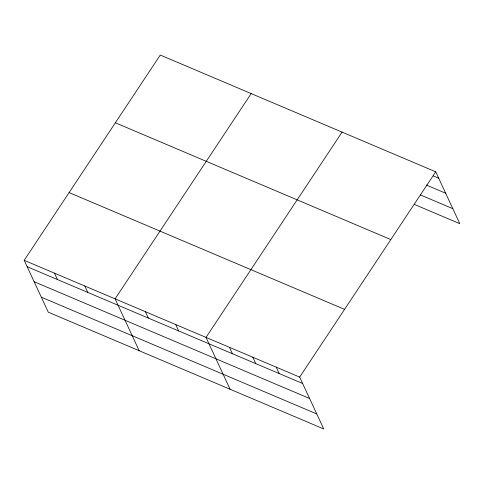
<?xml version="1.0" encoding="UTF-8"?>
<svg xmlns="http://www.w3.org/2000/svg" width="484" height="484" viewBox="0 0 484 484"><rect width="100%" height="100%" fill="white"/><g stroke="black" fill="none" stroke-linecap="round" stroke-linejoin="round"><path stroke-width="0.73" d="M24.2 260.325L299.669 377.096L323.736 428.951L48.273 312.18L24.2 260.325L160.264 55.049L435.727 171.82L459.8 223.675L414.346 204.411M251.166 93.587L115.101 298.858L139.174 350.712M342.073 132.12L206.009 337.39L230.075 389.245M299.669 377.096L435.727 171.82M433.192 175.886L438.698 178.221M426.38 185.045L445.661 193.219M420.469 194.955L452.836 208.677M115.361 122.791L390.83 239.562M69.103 192.584L344.566 309.355M27.171 266.72L302.633 383.491M34.134 281.718L309.597 398.489M41.309 297.176L316.772 413.947M276.249 367.168L279.22 373.563M252.836 357.24L255.806 363.641M229.422 347.318L232.393 353.713M175.704 324.546L178.675 330.941M145.406 311.702L148.376 318.097M84.803 286.014L87.773 292.409M54.498 273.17L57.469 279.564"/></g></svg>
